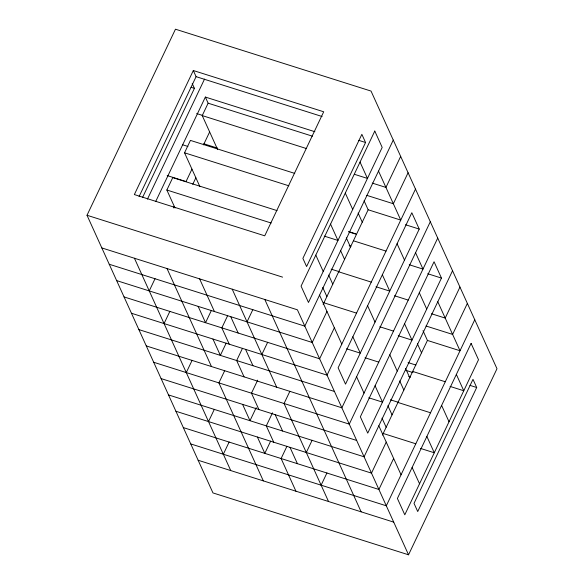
<?xml version="1.0" encoding="UTF-8"?>
<svg xmlns="http://www.w3.org/2000/svg" width="584" height="584" viewBox="0 0 584 584"><rect width="100%" height="100%" fill="white"/><g stroke="black" fill="none" stroke-linecap="round" stroke-linejoin="round"><path stroke-width="0.88" d="M87.009 215.262L175.463 29.2L371.037 91.075L496.991 368.738L408.537 554.8L212.963 492.925L87.009 215.262L282.583 277.137M193.319 70.525L134.349 194.567L264.734 235.819L323.704 111.778L193.319 70.525L196.093 76.65L322.134 116.523M139.08 196.582L196.093 76.65M142.489 197.618L194.428 88.359L192.209 83.461M147.453 199.144L204.524 79.095M155.76 201.392L205.356 97.061L314.878 131.714M175.017 208.013L166.856 190.019L172.755 177.616L277.057 210.612M199.867 186.581L184.544 152.804L190.442 140.401L294.752 173.404M217.555 149.365L202.239 115.595L208.13 103.193L205.356 97.061M173.528 207.904L174.266 206.349M191.953 169.141L186.055 181.544L167.185 175.572M203.495 144.868L209.649 131.926M192.757 184.325L195.859 177.792M149.241 290.905L155.059 278.663M164.06 323.572L169.878 311.33M211.364 310.469L205.546 322.711L198.137 306.374M186.281 372.57L192.107 360.328M227.658 315.623L221.84 327.865L229.249 344.195M226.183 343.137L220.358 355.379L212.948 339.041M247.032 321.842L252.85 309.608M224.701 370.643L218.883 382.885L263.333 480.88M242.477 348.29L236.659 360.532L244.068 376.863M208.51 421.568L214.328 409.333M261.844 354.51L267.669 342.268M365.562 142.503L306.593 266.545L302.884 258.376L361.854 134.335L365.562 142.503L358.817 140.372M257.683 380.14L251.478 393.2L258.887 409.53M223.329 454.235L229.147 441.993M256.201 407.647L249.996 420.706L242.586 404.376M393.266 140.072L304.812 326.135L109.237 264.26M323.156 304.425L368.154 209.773L364.08 200.786M272.502 412.808L266.297 425.86L273.706 442.197M326.967 311.462L312.221 342.472L116.639 280.597M400.675 156.41L385.936 187.42L372.212 183.077M289.89 391.273L284.072 403.507L328.529 501.51M270.633 441.132L264.815 453.374L257.405 437.044M334.369 327.792L319.63 358.802L124.049 296.928M408.085 172.74L393.346 203.75L366.752 195.341M286.934 446.286L281.116 458.528L295.927 491.195M415.494 189.077L327.04 375.14L131.458 313.258M306.301 452.512L312.119 440.27M419.239 229.081L345.524 384.133L338.114 367.796L411.829 212.744L419.239 229.081L405.515 224.738M430.313 221.737L341.859 407.8L146.277 345.925M437.723 238.075L349.268 424.137L153.687 362.262M321.12 485.173L326.938 472.938M441.46 278.079L367.752 433.131L360.343 416.801L434.058 261.749L441.46 278.079L427.736 273.735M452.542 270.742L364.087 456.805L168.506 394.923M382.432 435.087L427.43 340.435L422.984 330.639M386.236 442.124L371.49 473.135L175.915 411.26M459.951 287.072L445.205 318.083L431.481 313.739M393.645 458.455L378.899 489.465L183.325 427.59M467.361 303.403L452.615 334.413L426.021 326.003M474.763 319.74L386.309 505.802L190.734 443.928M476.697 387.499L417.721 511.54L414.019 503.371L472.989 379.33L476.697 387.499L469.952 385.367M191.056 87.293L194.428 88.359M208.13 103.193L312.44 136.189M196.669 113.552L202.677 115.45M202.239 115.595L306.549 148.591M354.583 174.353L367.453 178.427L360.043 162.089M203.772 143.773L217.496 148.117M182.785 144.832L187.931 146.46M368.154 209.773L400.755 220.088L378.527 171.083M184.544 152.804L288.854 185.807M348.663 231.585L355.525 233.753M348.809 231.906L356.627 234.381M353.415 240.783L386.009 251.098M324.237 236.104L337.961 240.447L330.559 224.11M349.21 245.747L350.926 246.287M409.253 264.742L422.977 269.085L415.567 252.748M166.856 190.019L271.166 223.022M331.113 269.122L338.939 271.596M338.669 271.794L371.263 282.108M376.03 286.759L389.754 291.102L382.345 274.765M394.514 295.752L408.238 300.096M323.93 302.804L356.525 313.119M427.43 340.435L460.024 350.75L437.796 301.753M379.768 326.763L393.492 331.106M398.251 335.756L411.976 340.1L404.566 323.77M101.828 247.93L297.402 309.805L408.537 554.8M408.077 362.576L415.903 365.051M346.538 348.779L360.27 353.123L352.86 336.786M412.684 371.446L445.278 381.761M406.019 370.387L412.976 372.585M365.029 357.773L378.753 362.116M450.038 386.411L463.769 390.754L456.359 374.424M408.8 376.512L410.537 377.06M390.389 399.784L398.208 402.259M397.945 402.456L430.539 412.771M368.767 397.777L382.491 402.12L375.081 385.79M138.868 329.595L334.45 391.47M383.199 433.467L415.793 443.782M420.553 448.432L434.284 452.775L426.875 436.445M161.096 378.593L356.678 440.467M198.144 460.258L393.718 522.132M397.084 243.754L404.493 260.092M419.312 292.759L426.721 309.089M358.116 213.043L362.255 222.175M417.385 343.706L421.531 352.838M345.297 193.1L352.707 209.437M441.614 405.435L449.023 421.765M346.319 237.849L350.466 246.988M405.595 368.511L409.734 377.651M367.599 305.775L375.008 322.113M389.827 354.78L397.237 371.11M340.421 250.251L344.567 259.391M399.697 380.914L403.836 390.054M328.631 275.064L332.771 284.196M387.9 405.727L392.046 414.859M315.813 255.12L323.222 271.458M412.129 467.456L419.538 483.786M322.733 287.467L326.879 296.599M382.002 418.129L386.148 427.269M319.558 295.124L341.779 344.129M356.598 376.789L364.007 393.127M378.826 425.794L401.055 474.792M264.808 299.49L361.124 511.818M232.213 289.182L276.663 387.177M230.731 316.689L238.141 333.019M245.55 349.356L252.96 365.686M275.181 414.684L282.59 431.021M290 447.351L297.409 463.689M199.611 278.867L214.43 311.535M167.017 268.552L211.474 366.555M134.422 258.238L230.738 470.573M374.782 131.079L301.067 286.131L308.476 302.468L382.191 147.416L374.782 131.079M471.098 343.414L397.39 498.466L404.792 514.796L478.508 359.744L471.098 343.414"/></g></svg>
